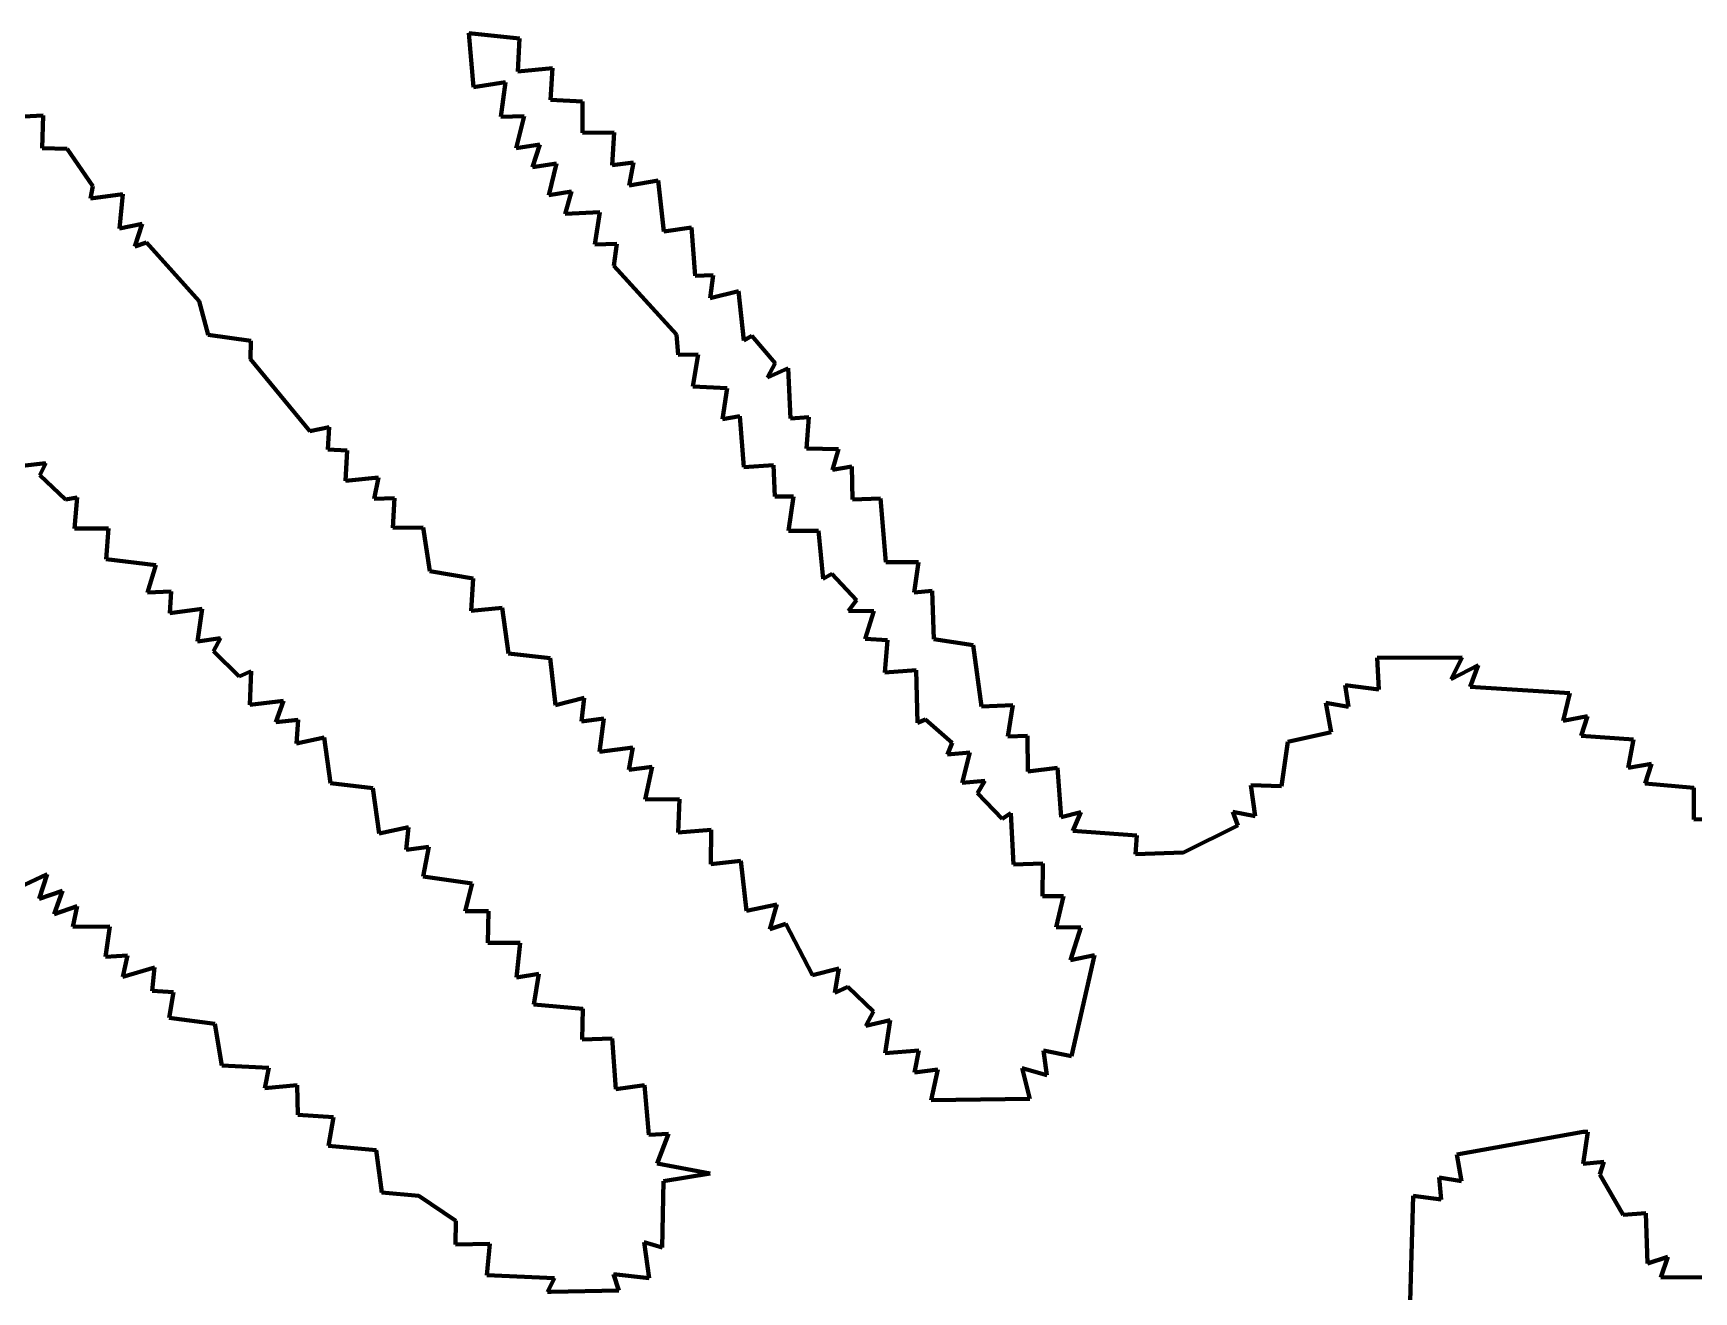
# Model space of a CAD drawing. Header units: millimetres. Extents: x 0 to 11.1, y 0 to 11.1.
# Drawn here: x 4.248 to 5.699, y 5.41 to 6.51 of the extents above; entities that cross this region are included whole.
import ezdxf

# ---------------------------------------------------------------- set-up
doc = ezdxf.new("R2010")
doc.units = ezdxf.units.MM
doc.layers.add('color#000000ff', color=7, linetype='CONTINUOUS', lineweight=100)
doc.layers.add('color#ffffffff', color=7, linetype='CONTINUOUS', lineweight=100)

msp = doc.modelspace()

# ---------------------------------------------------------------- linework, layer by layer
at = {"layer": 'color#000000ff'}
for p, q in [((4.6732, 6.5052), (4.6291, 6.5099)), ((4.6291, 6.5099), (4.6331, 6.4628)), ((4.6717, 6.4764), (4.6732, 6.5052)), ((4.7021, 6.4794), (4.6717, 6.4764)), ((4.7004, 6.4516), (4.7021, 6.4794)), ((4.6331, 6.4628), (4.6611, 6.4672)), ((4.6611, 6.4672), (4.6568, 6.4368)), ((4.7284, 6.4501), (4.7004, 6.4516)), ((4.7284, 6.4228), (4.7284, 6.4501)), ((4.2571, 6.4381), (4.2285, 6.4365)), ((4.2563, 6.4094), (4.2571, 6.4381)), ((4.6568, 6.4368), (4.6774, 6.4375)), ((4.6774, 6.4375), (4.6702, 6.4094)), ((4.756, 6.423), (4.7284, 6.4228)), ((4.7543, 6.3946), (4.756, 6.423)), ((4.278, 6.409), (4.2563, 6.4094)), ((4.3003, 6.3763), (4.278, 6.409)), ((4.6702, 6.4094), (4.691, 6.4126)), ((4.691, 6.4126), (4.6847, 6.3929)), ((4.6847, 6.3929), (4.7055, 6.3961)), ((4.7055, 6.3961), (4.6989, 6.3684)), ((4.773, 6.3969), (4.7543, 6.3946)), ((4.7692, 6.3767), (4.773, 6.3969)), ((4.2983, 6.3654), (4.3003, 6.3763)), ((4.6989, 6.3684), (4.7188, 6.3716)), ((4.7188, 6.3716), (4.7132, 6.3521)), ((4.7945, 6.3813), (4.7692, 6.3767)), ((4.7994, 6.3365), (4.7945, 6.3813)), ((4.3267, 6.3692), (4.2983, 6.3654)), ((4.3238, 6.3392), (4.3267, 6.3692)), ((4.3435, 6.3434), (4.3238, 6.3392)), ((4.3372, 6.3236), (4.3435, 6.3434)), ((4.7132, 6.3521), (4.7434, 6.3536)), ((4.7434, 6.3536), (4.7391, 6.3253)), ((4.3474, 6.3271), (4.3372, 6.3236)), ((4.3934, 6.2759), (4.3474, 6.3271)), ((4.8236, 6.34), (4.7994, 6.3365)), ((4.8268, 6.2978), (4.8236, 6.34)), ((4.7391, 6.3253), (4.7584, 6.3258)), ((4.7584, 6.3258), (4.7557, 6.3067)), ((4.7557, 6.3067), (4.8104, 6.2467)), ((4.8424, 6.2985), (4.8268, 6.2978)), ((4.8399, 6.2783), (4.8424, 6.2985)), ((4.8645, 6.2846), (4.8399, 6.2783)), ((4.8694, 6.2413), (4.8645, 6.2846)), ((4.4013, 6.2464), (4.3934, 6.2759)), ((4.4384, 6.2411), (4.4013, 6.2464)), ((4.4382, 6.2252), (4.4384, 6.2411)), ((4.8104, 6.2467), (4.8119, 6.2288)), ((4.8763, 6.2456), (4.8694, 6.2413)), ((4.8965, 6.2217), (4.8763, 6.2456)), ((4.4901, 6.1621), (4.4382, 6.2252)), ((4.8119, 6.2288), (4.8293, 6.2291)), ((4.8293, 6.2291), (4.8248, 6.2013)), ((4.8898, 6.209), (4.8965, 6.2217)), ((4.9081, 6.2172), (4.8898, 6.209)), ((4.91, 6.1733), (4.9081, 6.2172)), ((4.8248, 6.2013), (4.8548, 6.1996)), ((4.8548, 6.1996), (4.8505, 6.1726)), ((4.8505, 6.1726), (4.8658, 6.1754)), ((4.8658, 6.1754), (4.8692, 6.1307)), ((4.926, 6.1743), (4.91, 6.1733)), ((4.9241, 6.1469), (4.926, 6.1743)), ((4.507, 6.1656), (4.4901, 6.1621)), ((4.5059, 6.1461), (4.507, 6.1656)), ((4.5227, 6.1453), (4.5059, 6.1461)), ((4.5213, 6.1187), (4.5227, 6.1453)), ((4.9519, 6.1463), (4.9241, 6.1469)), ((4.9466, 6.1283), (4.9519, 6.1463)), ((4.2387, 6.1318), (4.2594, 6.1343)), ((4.2594, 6.1343), (4.2542, 6.1236)), ((4.2542, 6.1236), (4.2765, 6.1023)), ((4.8692, 6.1307), (4.8953, 6.1325)), ((4.8953, 6.1325), (4.8963, 6.1051)), ((4.9637, 6.1312), (4.9466, 6.1283)), ((4.9641, 6.1024), (4.9637, 6.1312)), ((4.5501, 6.1218), (4.5213, 6.1187)), ((4.5462, 6.1031), (4.5501, 6.1218)), ((4.2765, 6.1023), (4.2868, 6.1042)), ((4.2868, 6.1042), (4.2843, 6.0771)), ((4.564, 6.1036), (4.5462, 6.1031)), ((4.5627, 6.0776), (4.564, 6.1036)), ((4.8963, 6.1051), (4.9126, 6.105)), ((4.9126, 6.105), (4.9082, 6.075)), ((4.9887, 6.1032), (4.9641, 6.1024)), ((4.9932, 6.0476), (4.9887, 6.1032)), ((4.2843, 6.0771), (4.3141, 6.0771)), ((4.3141, 6.0771), (4.3121, 6.0502)), ((4.5892, 6.078), (4.5627, 6.0776)), ((4.5948, 6.0398), (4.5892, 6.078)), ((4.9082, 6.075), (4.9346, 6.075)), ((4.9346, 6.075), (4.9387, 6.0331)), ((4.3121, 6.0502), (4.3554, 6.045)), ((4.3554, 6.045), (4.3483, 6.0212)), ((4.6329, 6.0333), (4.5948, 6.0398)), ((4.9387, 6.0331), (4.9462, 6.0375)), ((4.9462, 6.0375), (4.9676, 6.0146)), ((5.0218, 6.0477), (4.9932, 6.0476)), ((5.018, 6.0211), (5.0218, 6.0477)), ((4.3483, 6.0212), (4.3688, 6.022)), ((4.3688, 6.022), (4.3676, 6.0032)), ((4.6311, 6.0053), (4.6329, 6.0333)), ((5.0338, 6.0226), (5.018, 6.0211)), ((5.0352, 5.9803), (5.0338, 6.0226)), ((4.6581, 6.0079), (4.6311, 6.0053)), ((4.6636, 5.968), (4.6581, 6.0079)), ((4.9676, 6.0146), (4.9608, 6.0051)), ((4.3676, 6.0032), (4.3959, 6.0068)), ((4.3959, 6.0068), (4.392, 5.9784)), ((4.9608, 6.0051), (4.9828, 6.0049)), ((4.9828, 6.0049), (4.9754, 5.9808)), ((4.392, 5.9784), (4.4121, 5.9812)), ((4.4121, 5.9812), (4.4059, 5.97)), ((4.9754, 5.9808), (4.9949, 5.9794)), ((4.9949, 5.9794), (4.9926, 5.9514)), ((5.0696, 5.9752), (5.0352, 5.9803)), ((4.4059, 5.97), (4.4282, 5.9479)), ((4.7, 5.9637), (4.6636, 5.968)), ((4.7048, 5.9226), (4.7, 5.9637)), ((5.077, 5.9215), (5.0696, 5.9752)), ((5.4969, 5.9643), (5.4226, 5.9642)), ((5.4226, 5.9642), (5.4241, 5.9365)), ((5.4874, 5.9454), (5.4969, 5.9643)), ((4.4282, 5.9479), (4.4387, 5.9525)), ((4.4387, 5.9525), (4.4377, 5.9229)), ((4.9926, 5.9514), (5.0199, 5.9534)), ((5.0199, 5.9534), (5.0209, 5.9073)), ((5.511, 5.9576), (5.4874, 5.9454)), ((5.504, 5.9388), (5.511, 5.9576)), ((5.4241, 5.9365), (5.3947, 5.9403)), ((5.3947, 5.9403), (5.3976, 5.9213)), ((5.5911, 5.9333), (5.504, 5.9388)), ((4.4377, 5.9229), (4.4671, 5.9266)), ((4.4671, 5.9266), (4.4603, 5.9079)), ((4.7298, 5.9292), (4.7048, 5.9226)), ((4.7275, 5.9084), (4.7298, 5.9292)), ((5.1043, 5.9226), (5.077, 5.9215)), ((5.0998, 5.8953), (5.1043, 5.9226)), ((5.3976, 5.9213), (5.3779, 5.9249)), ((5.3779, 5.9249), (5.3826, 5.899)), ((5.5852, 5.909), (5.5911, 5.9333)), ((4.4603, 5.9079), (4.4799, 5.91)), ((4.4799, 5.91), (4.4785, 5.8891)), ((4.7468, 5.9111), (4.7275, 5.9084)), ((4.7432, 5.882), (4.7468, 5.9111)), ((5.0209, 5.9073), (5.0281, 5.9102)), ((5.0281, 5.9102), (5.0512, 5.8898)), ((5.6064, 5.9131), (5.5852, 5.909)), ((5.6008, 5.8959), (5.6064, 5.9131)), ((4.4785, 5.8891), (4.5026, 5.8946)), ((4.5026, 5.8946), (4.508, 5.8547)), ((5.1172, 5.8958), (5.0998, 5.8953)), ((5.1173, 5.8648), (5.1172, 5.8958)), ((5.3826, 5.899), (5.3446, 5.8906)), ((5.6466, 5.8927), (5.6008, 5.8959)), ((5.642, 5.868), (5.6466, 5.8927)), ((4.7722, 5.8856), (4.7432, 5.882)), ((4.7689, 5.8661), (4.7722, 5.8856)), ((5.0512, 5.8898), (5.0472, 5.8797)), ((5.0472, 5.8797), (5.0668, 5.8814)), ((5.0668, 5.8814), (5.0601, 5.855)), ((5.3446, 5.8906), (5.3391, 5.852)), ((4.7891, 5.8688), (4.7689, 5.8661)), ((4.783, 5.8404), (4.7891, 5.8688)), ((5.1432, 5.8681), (5.1173, 5.8648)), ((5.1466, 5.825), (5.1432, 5.8681)), ((5.6624, 5.8714), (5.642, 5.868)), ((5.6567, 5.8544), (5.6624, 5.8714)), ((4.508, 5.8547), (4.5451, 5.8502)), ((4.5451, 5.8502), (4.5506, 5.8107)), ((5.0601, 5.855), (5.0798, 5.8565)), ((5.0798, 5.8565), (5.0734, 5.8458)), ((5.3391, 5.852), (5.3123, 5.8527)), ((5.3123, 5.8527), (5.316, 5.8256)), ((5.6993, 5.8506), (5.6567, 5.8544)), ((5.6993, 5.8228), (5.6993, 5.8506)), ((4.813, 5.8407), (4.783, 5.8404)), ((4.8119, 5.8116), (4.813, 5.8407)), ((5.0734, 5.8458), (5.0951, 5.8234)), ((5.0951, 5.8234), (5.1027, 5.8283)), ((5.1027, 5.8283), (5.1049, 5.7836)), ((5.1636, 5.8292), (5.1466, 5.825)), ((5.1566, 5.8129), (5.1636, 5.8292)), ((5.316, 5.8256), (5.2965, 5.8295)), ((5.2965, 5.8295), (5.3008, 5.8175)), ((5.7739, 5.8255), (5.6993, 5.8228)), ((4.5506, 5.8107), (4.5763, 5.8161)), ((4.5763, 5.8161), (4.5741, 5.7963)), ((4.8408, 5.8138), (4.8119, 5.8116)), ((4.8405, 5.7838), (4.8408, 5.8138)), ((5.2127, 5.8089), (5.1566, 5.8129)), ((5.2114, 5.7926), (5.2127, 5.8089)), ((5.3008, 5.8175), (5.2535, 5.794)), ((4.5741, 5.7963), (4.5939, 5.7989)), ((4.5939, 5.7989), (4.5891, 5.7731)), ((5.2535, 5.794), (5.2114, 5.7926)), ((4.2605, 5.775), (4.2406, 5.7658)), ((4.2536, 5.7536), (4.2605, 5.775)), ((4.8667, 5.7866), (4.8405, 5.7838)), ((4.8716, 5.7431), (4.8667, 5.7866)), ((5.1049, 5.7836), (5.1306, 5.7843)), ((5.1306, 5.7843), (5.1301, 5.7558)), ((4.274, 5.7605), (4.2536, 5.7536)), ((4.2667, 5.7402), (4.274, 5.7605)), ((4.5891, 5.7731), (4.632, 5.767)), ((4.632, 5.767), (4.6257, 5.7427)), ((4.2868, 5.7471), (4.2667, 5.7402)), ((4.2831, 5.7291), (4.2868, 5.7471)), ((4.898, 5.7486), (4.8716, 5.7431)), ((4.8919, 5.7271), (4.898, 5.7486)), ((5.1301, 5.7558), (5.1487, 5.7559)), ((5.1487, 5.7559), (5.1423, 5.7288)), ((4.6257, 5.7427), (4.6461, 5.7426)), ((4.6461, 5.7426), (4.6455, 5.715)), ((4.9059, 5.7316), (4.8919, 5.7271)), ((4.9294, 5.6867), (4.9059, 5.7316)), ((4.3153, 5.7294), (4.2831, 5.7291)), ((4.3115, 5.7029), (4.3153, 5.7294)), ((5.1423, 5.7288), (5.1638, 5.7285)), ((5.1638, 5.7285), (5.1547, 5.6999)), ((4.3306, 5.704), (4.3115, 5.7029)), ((4.3267, 5.6853), (4.3306, 5.704)), ((4.6455, 5.715), (4.6738, 5.7149)), ((4.6738, 5.7149), (4.6707, 5.6848)), ((5.1547, 5.6999), (5.1758, 5.7043)), ((5.1758, 5.7043), (5.1557, 5.6161)), ((4.3542, 5.6935), (4.3267, 5.6853)), ((4.3524, 5.6731), (4.3542, 5.6935)), ((4.6707, 5.6848), (4.6901, 5.6881)), ((4.6901, 5.6881), (4.6859, 5.6613)), ((4.9524, 5.6927), (4.9294, 5.6867)), ((4.9488, 5.6713), (4.9524, 5.6927)), ((4.9602, 5.6767), (4.9488, 5.6713)), ((4.9826, 5.6549), (4.9602, 5.6767)), ((4.3708, 5.6719), (4.3524, 5.6731)), ((4.367, 5.6495), (4.3708, 5.6719)), ((4.6859, 5.6613), (4.7286, 5.6573)), ((4.4071, 5.6444), (4.367, 5.6495)), ((4.4131, 5.6078), (4.4071, 5.6444)), ((4.7286, 5.6573), (4.728, 5.6307)), ((4.9758, 5.6426), (4.9826, 5.6549)), ((4.997, 5.6475), (4.9758, 5.6426)), ((4.9927, 5.6186), (4.997, 5.6475)), ((4.728, 5.6307), (4.7541, 5.6314)), ((4.7541, 5.6314), (4.7575, 5.5873)), ((5.0222, 5.6211), (4.9927, 5.6186)), ((5.0183, 5.6016), (5.0222, 5.6211)), ((5.1557, 5.6161), (5.1312, 5.6211)), ((5.1312, 5.6211), (5.1339, 5.5995)), ((4.4542, 5.6057), (4.4131, 5.6078)), ((4.4506, 5.5881), (4.4542, 5.6057)), ((5.0387, 5.6043), (5.0183, 5.6016)), ((5.0329, 5.5775), (5.0387, 5.6043)), ((5.1339, 5.5995), (5.1126, 5.6054)), ((5.1126, 5.6054), (5.1191, 5.5788)), ((4.4791, 5.5908), (4.4506, 5.5881)), ((4.4795, 5.5646), (4.4791, 5.5908)), ((4.7575, 5.5873), (4.7825, 5.5908)), ((4.7825, 5.5908), (4.7862, 5.5474)), ((5.1191, 5.5788), (5.0329, 5.5775)), ((4.5106, 5.5626), (4.4795, 5.5646)), ((4.5064, 5.5376), (4.5106, 5.5626)), ((4.7862, 5.5474), (4.8033, 5.5482)), ((4.8033, 5.5482), (4.7935, 5.5222)), ((5.4922, 5.53), (5.6027, 5.55)), ((5.6068, 5.5498), (5.6026, 5.522)), ((5.6027, 5.55), (5.6068, 5.5498)), ((4.5479, 5.5338), (4.5064, 5.5376)), ((4.5529, 5.4969), (4.5479, 5.5338)), ((5.4962, 5.5068), (5.4922, 5.53)), ((4.7935, 5.5222), (4.8399, 5.5136)), ((5.6026, 5.522), (5.6207, 5.5236)), ((5.6207, 5.5236), (5.6172, 5.5125)), ((4.7991, 5.5069), (4.7979, 5.4489)), ((4.8399, 5.5136), (4.7991, 5.5069)), ((5.4786, 5.4907), (5.4769, 5.51)), ((5.4769, 5.51), (5.4962, 5.5068)), ((5.6172, 5.5125), (5.6376, 5.4774)), ((4.5854, 5.4941), (4.5529, 5.4969)), ((4.6176, 5.472), (4.5854, 5.4941)), ((5.4511, 5.3915), (5.4541, 5.4939)), ((5.4541, 5.4939), (5.4786, 5.4907)), ((4.6174, 5.4514), (4.6176, 5.472)), ((5.6376, 5.4774), (5.6573, 5.4788)), ((5.6573, 5.4788), (5.6588, 5.4347)), ((4.6472, 5.452), (4.6174, 5.4514)), ((4.6448, 5.4245), (4.6472, 5.452)), ((4.7979, 5.4489), (4.7823, 5.4535)), ((4.7823, 5.4535), (4.7866, 5.4221)), ((5.6588, 5.4347), (5.6767, 5.4406)), ((5.6767, 5.4406), (5.6705, 5.4226)), ((4.7039, 5.422), (4.6448, 5.4245)), ((4.6976, 5.4101), (4.7039, 5.422)), ((4.7866, 5.4221), (4.7553, 5.4255)), ((4.7553, 5.4255), (4.76, 5.4111)), ((5.6705, 5.4226), (5.7169, 5.4229)), ((4.701, 5.4102), (4.6976, 5.4101)), ((4.76, 5.4111), (4.701, 5.4102))]:
    msp.add_line(p, q, dxfattribs=at)
at = {"layer": 'color#ffffffff'}
for p, q in [((4.6331, 6.4628), (4.6291, 6.5099)), ((4.6291, 6.5099), (4.6732, 6.5052)), ((4.6732, 6.5052), (4.6717, 6.4764)), ((4.6717, 6.4764), (4.7021, 6.4794)), ((4.7021, 6.4794), (4.7004, 6.4516)), ((4.6611, 6.4672), (4.6331, 6.4628)), ((4.6568, 6.4368), (4.6611, 6.4672)), ((4.7004, 6.4516), (4.7284, 6.4501)), ((4.7284, 6.4501), (4.7284, 6.4228)), ((4.2285, 6.4365), (4.2571, 6.4381)), ((4.2571, 6.4381), (4.2563, 6.4094)), ((4.6774, 6.4375), (4.6568, 6.4368)), ((4.6702, 6.4094), (4.6774, 6.4375)), ((4.7284, 6.4228), (4.756, 6.423)), ((4.756, 6.423), (4.7543, 6.3946)), ((4.2563, 6.4094), (4.278, 6.409)), ((4.278, 6.409), (4.3003, 6.3763)), ((4.691, 6.4126), (4.6702, 6.4094)), ((4.6847, 6.3929), (4.691, 6.4126)), ((4.7055, 6.3961), (4.6847, 6.3929)), ((4.6989, 6.3684), (4.7055, 6.3961)), ((4.7543, 6.3946), (4.773, 6.3969)), ((4.773, 6.3969), (4.7692, 6.3767)), ((4.3003, 6.3763), (4.2983, 6.3654)), ((4.7188, 6.3716), (4.6989, 6.3684)), ((4.7132, 6.3521), (4.7188, 6.3716)), ((4.7692, 6.3767), (4.7945, 6.3813)), ((4.7945, 6.3813), (4.7994, 6.3365)), ((4.2983, 6.3654), (4.3267, 6.3692)), ((4.3267, 6.3692), (4.3238, 6.3392)), ((4.3238, 6.3392), (4.3435, 6.3434)), ((4.3435, 6.3434), (4.3372, 6.3236)), ((4.7434, 6.3536), (4.7132, 6.3521)), ((4.7391, 6.3253), (4.7434, 6.3536)), ((4.3372, 6.3236), (4.3474, 6.3271)), ((4.3474, 6.3271), (4.3934, 6.2759)), ((4.7994, 6.3365), (4.8236, 6.34)), ((4.8236, 6.34), (4.8268, 6.2978)), ((4.7584, 6.3258), (4.7391, 6.3253)), ((4.7557, 6.3067), (4.7584, 6.3258)), ((4.8104, 6.2467), (4.7557, 6.3067)), ((4.8268, 6.2978), (4.8424, 6.2985)), ((4.8424, 6.2985), (4.8399, 6.2783)), ((4.8399, 6.2783), (4.8645, 6.2846)), ((4.8645, 6.2846), (4.8694, 6.2413)), ((4.3934, 6.2759), (4.4013, 6.2464)), ((4.4013, 6.2464), (4.4384, 6.2411)), ((4.4384, 6.2411), (4.4382, 6.2252)), ((4.8119, 6.2288), (4.8104, 6.2467)), ((4.8694, 6.2413), (4.8763, 6.2456)), ((4.8763, 6.2456), (4.8965, 6.2217)), ((4.4382, 6.2252), (4.4901, 6.1621)), ((4.8293, 6.2291), (4.8119, 6.2288)), ((4.8248, 6.2013), (4.8293, 6.2291)), ((4.8965, 6.2217), (4.8898, 6.209)), ((4.8898, 6.209), (4.9081, 6.2172)), ((4.9081, 6.2172), (4.91, 6.1733)), ((4.8548, 6.1996), (4.8248, 6.2013)), ((4.8505, 6.1726), (4.8548, 6.1996)), ((4.8658, 6.1754), (4.8505, 6.1726)), ((4.8692, 6.1307), (4.8658, 6.1754)), ((4.91, 6.1733), (4.926, 6.1743)), ((4.926, 6.1743), (4.9241, 6.1469)), ((4.4901, 6.1621), (4.507, 6.1656)), ((4.507, 6.1656), (4.5059, 6.1461)), ((4.5059, 6.1461), (4.5227, 6.1453)), ((4.5227, 6.1453), (4.5213, 6.1187)), ((4.9241, 6.1469), (4.9519, 6.1463)), ((4.9519, 6.1463), (4.9466, 6.1283)), ((4.2594, 6.1343), (4.2387, 6.1318)), ((4.2542, 6.1236), (4.2594, 6.1343)), ((4.2765, 6.1023), (4.2542, 6.1236)), ((4.8953, 6.1325), (4.8692, 6.1307)), ((4.8963, 6.1051), (4.8953, 6.1325)), ((4.9466, 6.1283), (4.9637, 6.1312)), ((4.9637, 6.1312), (4.9641, 6.1024)), ((4.5213, 6.1187), (4.5501, 6.1218)), ((4.5501, 6.1218), (4.5462, 6.1031)), ((4.2868, 6.1042), (4.2765, 6.1023)), ((4.2843, 6.0771), (4.2868, 6.1042)), ((4.5462, 6.1031), (4.564, 6.1036)), ((4.564, 6.1036), (4.5627, 6.0776)), ((4.9126, 6.105), (4.8963, 6.1051)), ((4.9082, 6.075), (4.9126, 6.105)), ((4.9641, 6.1024), (4.9887, 6.1032)), ((4.9887, 6.1032), (4.9932, 6.0476)), ((4.3141, 6.0771), (4.2843, 6.0771)), ((4.3121, 6.0502), (4.3141, 6.0771)), ((4.5627, 6.0776), (4.5892, 6.078)), ((4.5892, 6.078), (4.5948, 6.0398)), ((4.9346, 6.075), (4.9082, 6.075)), ((4.9387, 6.0331), (4.9346, 6.075)), ((4.3554, 6.045), (4.3121, 6.0502)), ((4.3483, 6.0212), (4.3554, 6.045)), ((4.5948, 6.0398), (4.6329, 6.0333)), ((4.9462, 6.0375), (4.9387, 6.0331)), ((4.9676, 6.0146), (4.9462, 6.0375)), ((4.9932, 6.0476), (5.0218, 6.0477)), ((5.0218, 6.0477), (5.018, 6.0211)), ((4.3688, 6.022), (4.3483, 6.0212)), ((4.3676, 6.0032), (4.3688, 6.022)), ((4.6329, 6.0333), (4.6311, 6.0053)), ((5.018, 6.0211), (5.0338, 6.0226)), ((5.0338, 6.0226), (5.0352, 5.9803)), ((4.6311, 6.0053), (4.6581, 6.0079)), ((4.6581, 6.0079), (4.6636, 5.968)), ((4.9608, 6.0051), (4.9676, 6.0146)), ((4.3959, 6.0068), (4.3676, 6.0032)), ((4.392, 5.9784), (4.3959, 6.0068)), ((4.9828, 6.0049), (4.9608, 6.0051)), ((4.9754, 5.9808), (4.9828, 6.0049)), ((4.4121, 5.9812), (4.392, 5.9784)), ((4.4059, 5.97), (4.4121, 5.9812)), ((4.9949, 5.9794), (4.9754, 5.9808)), ((4.9926, 5.9514), (4.9949, 5.9794)), ((5.0352, 5.9803), (5.0696, 5.9752)), ((4.4282, 5.9479), (4.4059, 5.97)), ((4.6636, 5.968), (4.7, 5.9637)), ((4.7, 5.9637), (4.7048, 5.9226)), ((5.0696, 5.9752), (5.077, 5.9215)), ((5.4226, 5.9642), (5.4969, 5.9643)), ((5.4241, 5.9365), (5.4226, 5.9642)), ((5.4969, 5.9643), (5.4874, 5.9454)), ((4.4387, 5.9525), (4.4282, 5.9479)), ((4.4377, 5.9229), (4.4387, 5.9525)), ((5.0199, 5.9534), (4.9926, 5.9514)), ((5.0209, 5.9073), (5.0199, 5.9534)), ((5.4874, 5.9454), (5.511, 5.9576)), ((5.511, 5.9576), (5.504, 5.9388)), ((5.3976, 5.9213), (5.3947, 5.9403)), ((5.3947, 5.9403), (5.4241, 5.9365)), ((5.504, 5.9388), (5.5911, 5.9333)), ((4.4671, 5.9266), (4.4377, 5.9229)), ((4.4603, 5.9079), (4.4671, 5.9266)), ((4.7048, 5.9226), (4.7298, 5.9292)), ((4.7298, 5.9292), (4.7275, 5.9084)), ((5.077, 5.9215), (5.1043, 5.9226)), ((5.1043, 5.9226), (5.0998, 5.8953)), ((5.3826, 5.899), (5.3779, 5.9249)), ((5.3779, 5.9249), (5.3976, 5.9213)), ((5.5911, 5.9333), (5.5852, 5.909)), ((4.4799, 5.91), (4.4603, 5.9079)), ((4.4785, 5.8891), (4.4799, 5.91)), ((4.7275, 5.9084), (4.7468, 5.9111)), ((4.7468, 5.9111), (4.7432, 5.882)), ((5.0281, 5.9102), (5.0209, 5.9073)), ((5.0512, 5.8898), (5.0281, 5.9102)), ((5.5852, 5.909), (5.6064, 5.9131)), ((5.6064, 5.9131), (5.6008, 5.8959)), ((4.5026, 5.8946), (4.4785, 5.8891)), ((4.508, 5.8547), (4.5026, 5.8946)), ((5.0998, 5.8953), (5.1172, 5.8958)), ((5.1172, 5.8958), (5.1173, 5.8648)), ((5.3446, 5.8906), (5.3826, 5.899)), ((5.6008, 5.8959), (5.6466, 5.8927)), ((5.6466, 5.8927), (5.642, 5.868)), ((4.7432, 5.882), (4.7722, 5.8856)), ((4.7722, 5.8856), (4.7689, 5.8661)), ((5.0472, 5.8797), (5.0512, 5.8898)), ((5.0668, 5.8814), (5.0472, 5.8797)), ((5.0601, 5.855), (5.0668, 5.8814)), ((5.3391, 5.852), (5.3446, 5.8906)), ((4.7689, 5.8661), (4.7891, 5.8688)), ((4.7891, 5.8688), (4.783, 5.8404)), ((5.1173, 5.8648), (5.1432, 5.8681)), ((5.1432, 5.8681), (5.1466, 5.825)), ((5.642, 5.868), (5.6624, 5.8714)), ((5.6624, 5.8714), (5.6567, 5.8544)), ((4.5451, 5.8502), (4.508, 5.8547)), ((4.5506, 5.8107), (4.5451, 5.8502)), ((5.0798, 5.8565), (5.0601, 5.855)), ((5.0734, 5.8458), (5.0798, 5.8565)), ((5.316, 5.8256), (5.3123, 5.8527)), ((5.3123, 5.8527), (5.3391, 5.852)), ((5.6567, 5.8544), (5.6993, 5.8506)), ((5.6993, 5.8506), (5.6993, 5.8228)), ((4.783, 5.8404), (4.813, 5.8407)), ((4.813, 5.8407), (4.8119, 5.8116)), ((5.0951, 5.8234), (5.0734, 5.8458)), ((5.1027, 5.8283), (5.0951, 5.8234)), ((5.1049, 5.7836), (5.1027, 5.8283)), ((5.1466, 5.825), (5.1636, 5.8292)), ((5.1636, 5.8292), (5.1566, 5.8129)), ((5.3008, 5.8175), (5.2965, 5.8295)), ((5.2965, 5.8295), (5.316, 5.8256)), ((5.6993, 5.8228), (5.7739, 5.8255)), ((4.5763, 5.8161), (4.5506, 5.8107)), ((4.5741, 5.7963), (4.5763, 5.8161)), ((4.8119, 5.8116), (4.8408, 5.8138)), ((4.8408, 5.8138), (4.8405, 5.7838)), ((5.1566, 5.8129), (5.2127, 5.8089)), ((5.2127, 5.8089), (5.2114, 5.7926)), ((5.2535, 5.794), (5.3008, 5.8175)), ((4.5939, 5.7989), (4.5741, 5.7963)), ((4.5891, 5.7731), (4.5939, 5.7989)), ((5.2114, 5.7926), (5.2535, 5.794)), ((4.2406, 5.7658), (4.2605, 5.775)), ((4.2605, 5.775), (4.2536, 5.7536)), ((4.8405, 5.7838), (4.8667, 5.7866)), ((4.8667, 5.7866), (4.8716, 5.7431)), ((5.1306, 5.7843), (5.1049, 5.7836)), ((5.1301, 5.7558), (5.1306, 5.7843)), ((4.2536, 5.7536), (4.274, 5.7605)), ((4.274, 5.7605), (4.2667, 5.7402)), ((4.632, 5.767), (4.5891, 5.7731)), ((4.6257, 5.7427), (4.632, 5.767)), ((4.2667, 5.7402), (4.2868, 5.7471)), ((4.2868, 5.7471), (4.2831, 5.7291)), ((4.8716, 5.7431), (4.898, 5.7486)), ((4.898, 5.7486), (4.8919, 5.7271)), ((5.1487, 5.7559), (5.1301, 5.7558)), ((5.1423, 5.7288), (5.1487, 5.7559)), ((4.6461, 5.7426), (4.6257, 5.7427)), ((4.6455, 5.715), (4.6461, 5.7426)), ((4.8919, 5.7271), (4.9059, 5.7316)), ((4.9059, 5.7316), (4.9294, 5.6867)), ((4.2831, 5.7291), (4.3153, 5.7294)), ((4.3153, 5.7294), (4.3115, 5.7029)), ((5.1638, 5.7285), (5.1423, 5.7288)), ((5.1547, 5.6999), (5.1638, 5.7285)), ((4.3115, 5.7029), (4.3306, 5.704)), ((4.3306, 5.704), (4.3267, 5.6853)), ((4.6738, 5.7149), (4.6455, 5.715)), ((4.6707, 5.6848), (4.6738, 5.7149)), ((5.1758, 5.7043), (5.1547, 5.6999)), ((5.1557, 5.6161), (5.1758, 5.7043)), ((4.3267, 5.6853), (4.3542, 5.6935)), ((4.3542, 5.6935), (4.3524, 5.6731)), ((4.6901, 5.6881), (4.6707, 5.6848)), ((4.6859, 5.6613), (4.6901, 5.6881)), ((4.9294, 5.6867), (4.9524, 5.6927)), ((4.9524, 5.6927), (4.9488, 5.6713)), ((4.9488, 5.6713), (4.9602, 5.6767)), ((4.9602, 5.6767), (4.9826, 5.6549)), ((4.3524, 5.6731), (4.3708, 5.6719)), ((4.3708, 5.6719), (4.367, 5.6495)), ((4.7286, 5.6573), (4.6859, 5.6613)), ((4.367, 5.6495), (4.4071, 5.6444)), ((4.4071, 5.6444), (4.4131, 5.6078)), ((4.728, 5.6307), (4.7286, 5.6573)), ((4.9826, 5.6549), (4.9758, 5.6426)), ((4.9758, 5.6426), (4.997, 5.6475)), ((4.997, 5.6475), (4.9927, 5.6186)), ((4.7541, 5.6314), (4.728, 5.6307)), ((4.7575, 5.5873), (4.7541, 5.6314)), ((4.9927, 5.6186), (5.0222, 5.6211)), ((5.0222, 5.6211), (5.0183, 5.6016)), ((5.1339, 5.5995), (5.1312, 5.6211)), ((5.1312, 5.6211), (5.1557, 5.6161)), ((4.4131, 5.6078), (4.4542, 5.6057)), ((4.4542, 5.6057), (4.4506, 5.5881)), ((5.0183, 5.6016), (5.0387, 5.6043)), ((5.0387, 5.6043), (5.0329, 5.5775)), ((5.1191, 5.5788), (5.1126, 5.6054)), ((5.1126, 5.6054), (5.1339, 5.5995)), ((4.4506, 5.5881), (4.4791, 5.5908)), ((4.4791, 5.5908), (4.4795, 5.5646)), ((4.7825, 5.5908), (4.7575, 5.5873)), ((4.7862, 5.5474), (4.7825, 5.5908)), ((5.0329, 5.5775), (5.1191, 5.5788)), ((4.4795, 5.5646), (4.5106, 5.5626)), ((4.5106, 5.5626), (4.5064, 5.5376)), ((4.8033, 5.5482), (4.7862, 5.5474)), ((4.7935, 5.5222), (4.8033, 5.5482)), ((5.6027, 5.55), (5.4922, 5.53)), ((5.6026, 5.522), (5.6068, 5.5498)), ((5.6068, 5.5498), (5.6027, 5.55)), ((4.5064, 5.5376), (4.5479, 5.5338)), ((4.5479, 5.5338), (4.5529, 5.4969)), ((5.4922, 5.53), (5.4962, 5.5068)), ((4.8399, 5.5136), (4.7935, 5.5222)), ((5.6207, 5.5236), (5.6026, 5.522)), ((5.6172, 5.5125), (5.6207, 5.5236)), ((4.7979, 5.4489), (4.7991, 5.5069)), ((4.7991, 5.5069), (4.8399, 5.5136)), ((5.4962, 5.5068), (5.4769, 5.51)), ((5.4769, 5.51), (5.4786, 5.4907)), ((5.6376, 5.4774), (5.6172, 5.5125)), ((4.5529, 5.4969), (4.5854, 5.4941)), ((4.5854, 5.4941), (4.6176, 5.472)), ((5.4541, 5.4939), (5.4511, 5.3915)), ((5.4786, 5.4907), (5.4541, 5.4939)), ((4.6176, 5.472), (4.6174, 5.4514)), ((5.6573, 5.4788), (5.6376, 5.4774)), ((5.6588, 5.4347), (5.6573, 5.4788)), ((4.6174, 5.4514), (4.6472, 5.452)), ((4.6472, 5.452), (4.6448, 5.4245)), ((4.7866, 5.4221), (4.7823, 5.4535)), ((4.7823, 5.4535), (4.7979, 5.4489)), ((5.6767, 5.4406), (5.6588, 5.4347)), ((5.6705, 5.4226), (5.6767, 5.4406)), ((4.6448, 5.4245), (4.7039, 5.422)), ((4.7039, 5.422), (4.6976, 5.4101)), ((4.76, 5.4111), (4.7553, 5.4255)), ((4.7553, 5.4255), (4.7866, 5.4221)), ((5.7169, 5.4229), (5.6705, 5.4226)), ((4.6976, 5.4101), (4.701, 5.4102)), ((4.701, 5.4102), (4.76, 5.4111))]:
    msp.add_line(p, q, dxfattribs=at)

doc.saveas('drawing.dxf')
